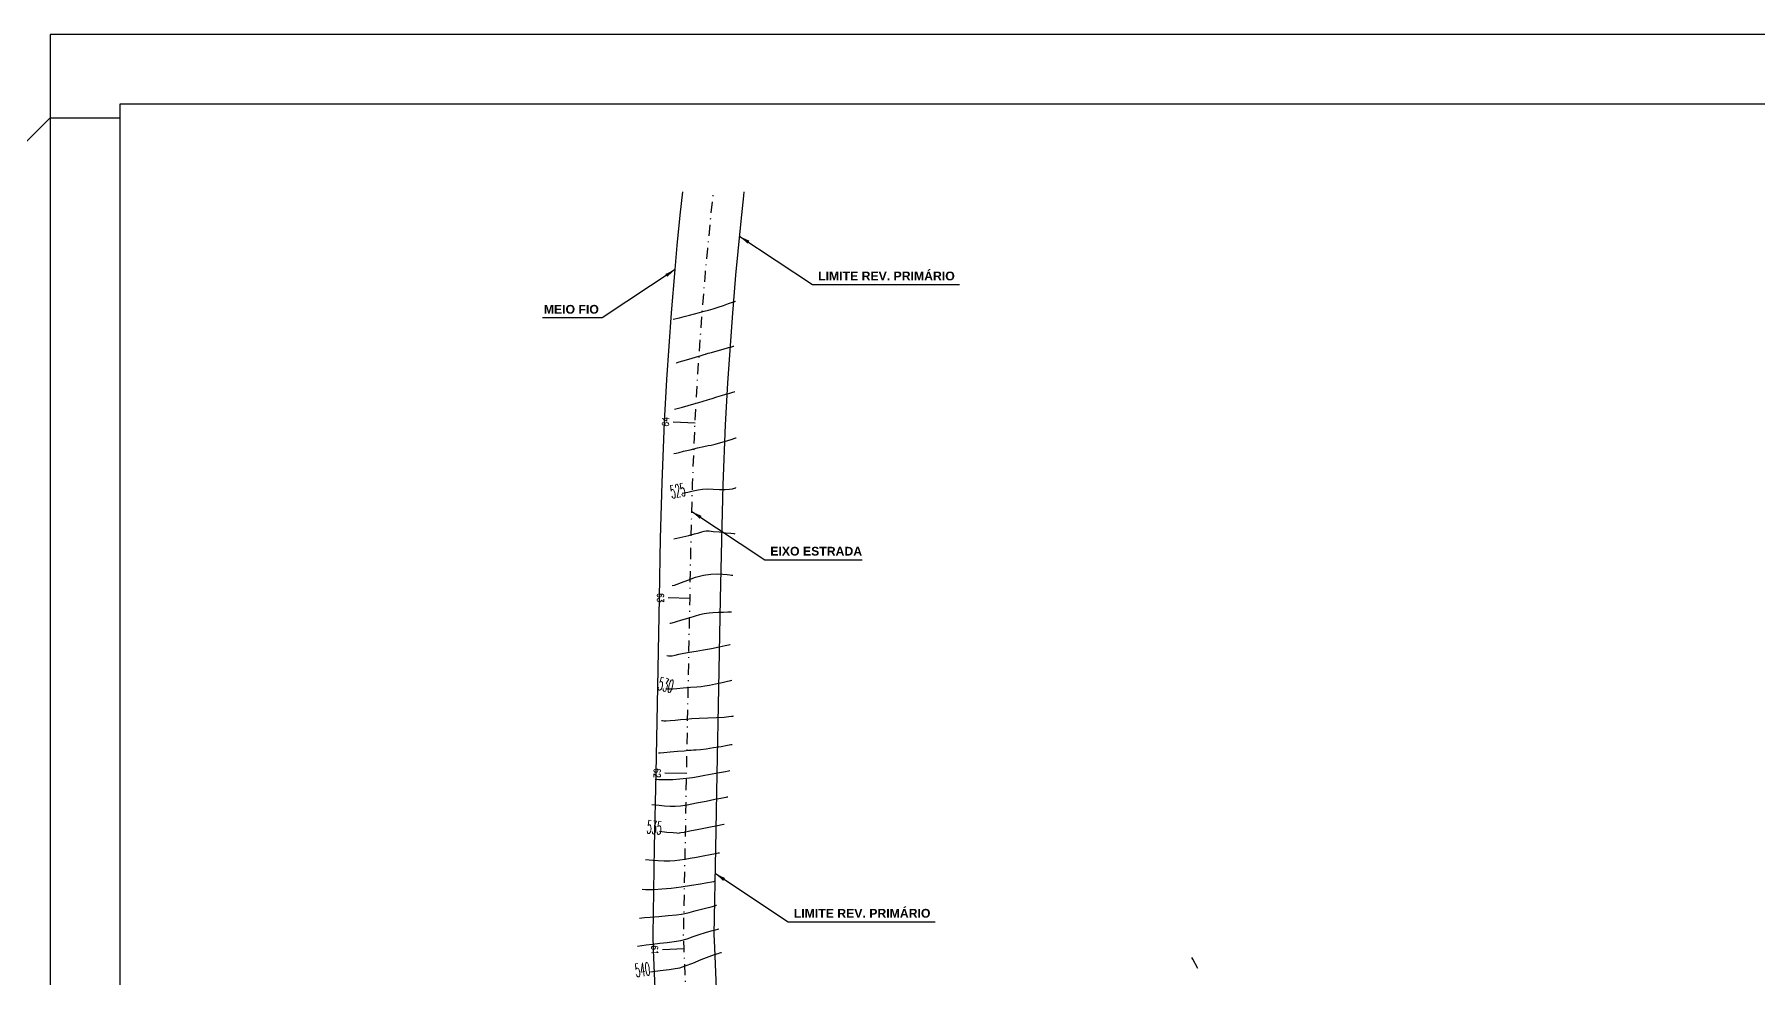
# Model space of a CAD drawing. Header units: millimetres. Extents: x 276147 to 291056, y 9594849 to 9609891.
# Drawn here: x 285669 to 285865.7, y 9596525.9 to 9596633.6 of the extents above; entities that cross this region are included whole.
import ezdxf
from ezdxf.enums import TextEntityAlignment as Align

# ---------------------------------------------------------------- set-up
doc = ezdxf.new("R2010")
doc.units = ezdxf.units.MM
doc.header["$LTSCALE"] = 10
doc.linetypes.add('CONTINUO', pattern=[0])
doc.linetypes.add('DASHDOTX2', pattern=[50.8, 25.4, -12.7, 0, -12.7])
for name, color, linetype in [('500-dim1', 6, 'Continuous'), ('CURVAS', 7, 'CONTINUO'), ('Curvas mestras', 30, 'Continuous'), ('Curvas simples', 9, 'Continuous'), ('Curvas texto', 2, 'Continuous'), ('TG', 7, 'CONTINUO'), ('Top_malha_coord', 8, 'Continuous')]:
    doc.layers.add(name, color=color, linetype=linetype)
doc.styles.add('r80', font='romans.shx')
doc.styles.add('ROMAND', font='romand', dxfattribs={"height": 0.2})
doc.styles.add('SIMPLEX', font='simplex', dxfattribs={"height": 0.2})
doc.styles.add('T7', font='arial.ttf')
doc.dimstyles.new('cadnorma_dim1', dxfattribs={"dimscale": 0, "dimtxt": 2, "dimasz": 1.199999999999999, "dimexe": 1, "dimexo": 2.5, "dimgap": 0.6, "dimtad": 1, "dimzin": 4, "dimdsep": 46, "dimtxsty": 'r80', "dimblk": 'ARCHTICK', "dimblk1": 'ARCHTICK', "dimblk2": 'ARCHTICK', "dimcen": -1, "dimdle": 1, "dimclrd": 1, "dimclre": 1, "dimclrt": 2, "dimaunit": 1, "dimazin": 0, "dimtfac": 1, "dimtix": 1, "dimtmove": 2, "dimatfit": 0, "dimfxl": 1, "dimarcsym": 0})

# ---------------------------------------------------------------- blocks, each defined once
blk = doc.blocks.new('_ArchTick')
at = {"color": 0, "linetype": 'ByBlock', "const_width": 0.15}
blk.add_lwpolyline([(-0.5, -0.5), (0.5, 0.5)], dxfattribs=at)

msp = doc.modelspace()

# ---------------------------------------------------------------- linework, layer by layer
at = {"layer": '500-dim1', "ltscale": 0.1}
for points in [[(285670.778505115, 9596397.671586046), (285984.4969166663, 9596397.671586046), (285984.4969166663, 9596633.55606258), (285670.778505115, 9596633.55606258)], [(285678.7207433822, 9596405.613824314), (285976.5546783992, 9596405.613824314), (285976.5546783992, 9596625.613824312), (285678.7207433822, 9596625.613824312)]]:
    msp.add_lwpolyline(points, close=True, dxfattribs=at)
msp.add_lwpolyline([(285670.778505115, 9596397.671586046), (285650.9229094472, 9596397.671586046), (285650.9229094472, 9596604.16978099), (285670.778505115, 9596624.025376657), (285678.7207433822, 9596624.025376657)], dxfattribs=at)
at = {"layer": 'CURVAS', "color": 2, "linetype": 'CONTINUO'}
for points, elevation in [([(285742.0491311074, 9596581.027826998), (285742.0491311074, 9596581.027826998)], 89.00020690681411), ([(285740.867211528, 9596558.975534014), (285740.867211528, 9596558.975534014)], 94.00020690681411), ([(285739.0791919067, 9596542.744294833), (285739.0791919067, 9596542.744294833)], 99.00020690681411), ([(285737.6015110119, 9596526.348238496), (285737.6015110119, 9596526.348238496)], 104.0002069068141)]:
    msp.add_lwpolyline(points, dxfattribs=dict(at, elevation=elevation))
at = {"layer": 'Curvas mestras', "linetype": 'CONTINUO'}
for points, elevation in [([(285742.9347700899, 9596581.202289352), (285743.5634429835, 9596581.329100585), (285744.1963964068, 9596581.462414388), (285744.7419809688, 9596581.580847852), (285745.2515828131, 9596581.666282022), (285745.8123524317, 9596581.701415598), (285746.4800754223, 9596581.679385407), (285747.1850835374, 9596581.63508716), (285747.8263475037, 9596581.613853257), (285748.3227443856, 9596581.647661176), (285748.6727845551, 9596581.715067863), (285748.8948882635, 9596581.781270936), (285749.0104903386, 9596581.819273792), (285749.053079764, 9596581.833274188), (285749.0591639677, 9596581.835274246)], 89.00020690681411), ([(285741.0752496662, 9596558.923000347), (285741.2300766889, 9596558.89019536), (285741.3995450594, 9596558.865693364), (285741.5814020944, 9596558.859822096), (285741.8561658976, 9596558.876474947), (285742.3250437161, 9596558.91793181), (285743.0405147505, 9596558.982956888), (285743.8601380588, 9596559.056252455), (285744.5927371497, 9596559.11900088), (285745.108953239, 9596559.161206003), (285745.5266824759, 9596559.208150303), (285746.0256330944, 9596559.293932304), (285746.7227172885, 9596559.438732145), (285747.4836594587, 9596559.60705082), (285748.1113883081, 9596559.749464873), (285748.4600237371, 9596559.82897572), (285748.5884687953, 9596559.85826824), (285748.606817836, 9596559.862453204)], 94.00020690681411), ([(285740.3485826313, 9596542.618501917), (285741.1845774414, 9596542.53623028), (285741.9025927797, 9596542.466742396), (285742.3207576322, 9596542.429464212), (285742.5144860261, 9596542.421697447), (285742.6235140444, 9596542.435215443), (285742.785863879, 9596542.467134282), (285743.1327054828, 9596542.535934592), (285743.7934959124, 9596542.665439643), (285744.8232232603, 9596542.865352856), (285745.9789963615, 9596543.088885615), (285746.9434540934, 9596543.275129564), (285747.4803893092, 9596543.378782963), (285747.6782077855, 9596543.416970816), (285747.7064673948, 9596543.422425956)], 99.00020690681411), ([(285739.2940962632, 9596526.574201284), (285740.4306598604, 9596526.724497087), (285741.4516007326, 9596526.856618568), (285742.1431012462, 9596526.94777754), (285742.6637374049, 9596527.053533528), (285743.2651835583, 9596527.249037024), (285744.1219372001, 9596527.579814063), (285745.0997901516, 9596527.972899696), (285745.9873572694, 9596528.325703528), (285746.6193259881, 9596528.55911536), (285747.0146843545, 9596528.687929502), (285747.238496644, 9596528.75041704), (285747.3508965998, 9596528.78003003), (285747.3923074353, 9596528.790940152), (285747.3982227164, 9596528.792498944)], 104.0002069068141)]:
    msp.add_lwpolyline(points, dxfattribs=dict(at, elevation=elevation))
at = {"layer": 'Curvas simples', "linetype": 'CONTINUO'}
for points, elevation in [([(285741.9111687775, 9596601.067474646), (285742.628312009, 9596601.231862843), (285743.1643438314, 9596601.35832326), (285743.7552669216, 9596601.504208118), (285744.3367951573, 9596601.656996137), (285744.8948251729, 9596601.81050946), (285745.4277999299, 9596601.960155023), (285745.9400545033, 9596602.104749024), (285746.459506244, 9596602.256733088), (285747.0199636222, 9596602.431958212), (285747.6323996448, 9596602.636815488), (285748.2164400286, 9596602.839871004), (285748.6688741404, 9596603.00023205), (285748.9167365326, 9596603.088462904), (285749.008055057, 9596603.120969556), (285749.0211005449, 9596603.12561322)], 85.00020690681413), ([(285742.2368513407, 9596596.080796836), (285742.3773067918, 9596596.120451264), (285742.587404566, 9596596.181857863), (285743.0087002659, 9596596.306877647), (285743.6791043895, 9596596.507252796), (285744.4376853023, 9596596.73458096), (285745.0737982431, 9596596.925422907), (285745.4320501828, 9596597.032930957), (285745.5780534554, 9596597.076636827), (285745.6326680422, 9596597.092663223), (285745.7104071726, 9596597.114921037), (285745.9003974254, 9596597.16845887), (285746.2854157529, 9596597.27611484), (285746.9029130331, 9596597.448250892), (285747.6090299909, 9596597.64532594), (285748.2145798314, 9596597.815327918), (285748.5769381864, 9596597.918923853), (285748.73972969, 9596597.96751836), (285748.793142397, 9596597.985195043), (285748.8133993275, 9596597.992405694), (285748.8208620572, 9596597.995062923), (285748.8219285722, 9596597.99544234)], 86.00020690681411), ([(285742.0497654445, 9596590.776918873), (285742.9608059429, 9596591.031831363), (285743.6092756606, 9596591.214309832), (285744.2655184491, 9596591.400932627), (285744.8308297173, 9596591.564935217), (285745.3290627534, 9596591.713206772), (285745.8147079121, 9596591.861050904), (285746.3297834434, 9596592.019836476), (285746.866416666, 9596592.185179563), (285747.4042568296, 9596592.348762164), (285747.9180984151, 9596592.501529146), (285748.3632966006, 9596592.6314852), (285748.690347151, 9596592.725901432), (285748.8673114363, 9596592.776852647), (285748.9325097234, 9596592.795623837), (285748.9418230234, 9596592.798305232)], 87.00020690681411), ([(285741.9746362055, 9596585.730400166), (285742.2573221157, 9596585.787154837), (285742.566448459, 9596585.856413918), (285743.0837743565, 9596585.98119596), (285743.8319092135, 9596586.168679932), (285744.6628325587, 9596586.374227533), (285745.3858608984, 9596586.540248236), (285745.8728482501, 9596586.6301046), (285746.245788158, 9596586.69098567), (285746.6892057129, 9596586.791034207), (285747.3256225389, 9596586.975459196), (285748.0295239939, 9596587.197722847), (285748.6133879927, 9596587.388354033), (285748.9380336956, 9596587.495075224), (285749.0576393726, 9596587.534394052), (285749.0747264194, 9596587.540010538)], 88.00020690681411), ([(285741.977801418, 9596575.994568076), (285742.990626291, 9596576.22116984), (285743.6864011475, 9596576.38324708), (285744.3428655153, 9596576.548749885), (285744.8301922321, 9596576.69069751), (285745.172655804, 9596576.799798677), (285745.4330541069, 9596576.871186445), (285745.6784852003, 9596576.901391124), (285745.9932432141, 9596576.892544582), (285746.4659193699, 9596576.848175267), (285747.1390368222, 9596576.77501981), (285747.8708357528, 9596576.692641713), (285748.4734867379, 9596576.623807808), (285748.8080738367, 9596576.585476333), (285748.9313432389, 9596576.57135416), (285748.9489532954, 9596576.569336688)], 90.00020690681411), ([(285741.7734709017, 9596570.65970971), (285742.0521874091, 9596570.725562297), (285742.3525219211, 9596570.81887348), (285742.8496440734, 9596571.001302723), (285743.5753157531, 9596571.287112903), (285744.4483109415, 9596571.603576366), (285745.3591590385, 9596571.856221337), (285746.2116013156, 9596571.975369828), (285746.9622205266, 9596571.99053774), (285747.5808122913, 9596571.956034657), (285748.045679703, 9596571.917497912), (285748.369152244, 9596571.885862134), (285748.5720669796, 9596571.863390714), (285748.6773279143, 9596571.85133155), (285748.7161077704, 9596571.846888592), (285748.7216476389, 9596571.846254183)], 91.00020690681411), ([(285741.4970396127, 9596566.387030615), (285741.5830786558, 9596566.376433684), (285741.7654764246, 9596566.410307787), (285742.1796490528, 9596566.52307268), (285742.8786672471, 9596566.736907827), (285743.7033916906, 9596566.9948727), (285744.4416269449, 9596567.220245933), (285744.9344064021, 9596567.355789488), (285745.235658354, 9596567.42219589), (285745.4525359472, 9596567.459641444), (285745.683298687, 9596567.500383507), (285745.990626995, 9596567.544999097), (285746.428302789, 9596567.586147822), (285747.0161584146, 9596567.617927896), (285747.638216429, 9596567.64019717), (285748.1445466176, 9596567.654250436), (285748.4249644797, 9596567.661553927), (285748.5282758005, 9596567.664244743), (285748.5430348447, 9596567.664629117)], 92.00020690681411), ([(285741.1821260674, 9596562.68128226), (285741.357850514, 9596562.640731897), (285741.5240713929, 9596562.630664976), (285741.7702465128, 9596562.656096617), (285742.1100378915, 9596562.73279232), (285742.5508047695, 9596562.843107458), (285743.0983272103, 9596562.961047543), (285743.7558936617, 9596563.068519404), (285744.5167962886, 9596563.17903849), (285745.3718327669, 9596563.314022908), (285746.2901549997, 9596563.484764697), (285747.154345607, 9596563.662049137), (285747.8253394492, 9596563.80653566), (285748.2051629486, 9596563.889320698), (285748.3601850153, 9596563.923261328), (285748.3978652375, 9596563.931652712), (285748.408299421, 9596563.934032585), (285748.4121443677, 9596563.934909193), (285748.412693204, 9596563.935034327)], 93.00020690681411), ([(285740.5522969885, 9596555.269785767), (285740.6707319301, 9596555.243455427), (285740.8243286937, 9596555.232970068), (285741.1110816645, 9596555.23800512), (285741.5620890547, 9596555.266803924), (285742.129359851, 9596555.313380128), (285742.7451302724, 9596555.368185716), (285743.3658445842, 9596555.42312617), (285744.044768877, 9596555.475908983), (285744.8593775056, 9596555.52569712), (285745.8432110791, 9596555.572032204), (285746.8540844709, 9596555.615990575), (285747.7058794611, 9596555.6590332), (285748.2591133775, 9596555.701531753), (285748.5608353283, 9596555.739515996), (285748.704731288, 9596555.767929276), (285748.7724357583, 9596555.783370584), (285748.7973801101, 9596555.789059157), (285748.8009434622, 9596555.789871968)], 95.00020690681411), ([(285740.2373834433, 9596551.564037412), (285740.2662141943, 9596551.563910507), (285740.4185815841, 9596551.575743677), (285740.8226191554, 9596551.610315775), (285741.5427760147, 9596551.673785754), (285742.4025538043, 9596551.750285303), (285743.1652178225, 9596551.818439508), (285743.6572023626, 9596551.862125052), (285743.9576306325, 9596551.886214608), (285744.2087946153, 9596551.90083046), (285744.5370468941, 9596551.917788012), (285745.0049740738, 9596551.955662932), (285745.6592245692, 9596552.034725888), (285746.5051248289, 9596552.164773338), (285747.382736703, 9596552.313724574), (285748.0908026065, 9596552.439029437), (285748.4822066199, 9596552.50890542), (285748.6264084132, 9596552.534648692), (285748.6470087626, 9596552.538327156)], 96.00020690681411), ([(285739.8551680777, 9596548.582698224), (285740.2715935875, 9596548.544001553), (285740.6484686652, 9596548.52482068), (285741.1823436335, 9596548.521258255), (285741.8737754257, 9596548.544295752), (285742.647645617, 9596548.59418085), (285743.4099208835, 9596548.668481633), (285744.0968353598, 9596548.76518446), (285744.7657009723, 9596548.883947967), (285745.5041040635, 9596549.024848318), (285746.357076428, 9596549.183285628), (285747.1994572017, 9596549.33594104), (285747.8635351638, 9596549.454821197), (285748.228773018, 9596549.52002532), (285748.363334965, 9596549.54404835), (285748.3825573596, 9596549.547480008)], 97.00020690681411), ([(285739.4671799921, 9596545.663496526), (285740.3100886607, 9596545.581252176), (285740.9165225566, 9596545.530525535), (285741.5424682608, 9596545.49400082), (285742.1156070384, 9596545.490719823), (285742.7277902144, 9596545.538665427), (285743.5119115567, 9596545.65555051), (285744.5422356798, 9596545.847050143), (285745.6585080727, 9596546.070674406), (285746.6418441858, 9596546.271896673), (285747.3235314778, 9596546.408503223), (285747.7355424206, 9596546.487550447), (285747.9600177357, 9596546.528410047), (285748.0712647076, 9596546.548270576), (285748.1122508004, 9596546.555587573), (285748.1181059564, 9596546.556632856)], 98.00020690681414), ([(285738.7247017741, 9596539.396887263), (285739.5761496765, 9596539.315128377), (285740.201108513, 9596539.266974056), (285740.8693837343, 9596539.23727352), (285741.4989154994, 9596539.242743745), (285742.0890682136, 9596539.281314507), (285742.6595616248, 9596539.346219132), (285743.2337192954, 9596539.432141112), (285743.8492750545, 9596539.539574306), (285744.5475679737, 9596539.670466613), (285745.3387550561, 9596539.8216683), (285746.1082626831, 9596539.96965446), (285746.7103401382, 9596540.085802007), (285747.0409235336, 9596540.149620572), (285747.1627174226, 9596540.173132248), (285747.1801170554, 9596540.176490428)], 100.0002069068141), ([(285738.3725394768, 9596536.019711802), (285738.74063117, 9596535.987479648), (285739.1204370806, 9596535.977685995), (285739.728026542, 9596535.992690654), (285740.5995979471, 9596536.04692466), (285741.6649366027, 9596536.142852243), (285742.8272212479, 9596536.279952567), (285743.9857285999, 9596536.45183084), (285745.0241238425, 9596536.628610844), (285745.8221674809, 9596536.774545724), (285746.2978995257, 9596536.863198353), (285746.5224716941, 9596536.905377237), (285746.6053133291, 9596536.921201844), (285746.6394098337, 9596536.927783733), (285746.6519715121, 9596536.93020882), (285746.6537657223, 9596536.930555008)], 101.0002069068141), ([(285738.0576114777, 9596532.702543464), (285738.3045199843, 9596532.734098677), (285738.635725807, 9596532.768275307), (285739.2654933383, 9596532.825063476), (285740.2425591807, 9596532.906989083), (285741.3434454879, 9596532.998822805), (285742.276620965, 9596533.080897998), (285742.8462332022, 9596533.143961433), (285743.2391289762, 9596533.22042034), (285743.7378327377, 9596533.353093507), (285744.5334599766, 9596533.566169964), (285745.4515006173, 9596533.809312584), (285746.2260326406, 9596534.013554825), (285746.6582058313, 9596534.127416257), (285746.8174264809, 9596534.16936527), (285746.840172794, 9596534.175357357)], 102.0002069068141), ([(285737.8295607475, 9596529.525391037), (285738.7993085665, 9596529.654149432), (285739.533192888, 9596529.746386696), (285740.3585470352, 9596529.84084102), (285741.1928296621, 9596529.927382868), (285742.0035910037, 9596530.02617872), (285742.770902813, 9596530.164967956), (285743.484085698, 9596530.361887693), (285744.1694600066, 9596530.596659467), (285744.8625945066, 9596530.839398576), (285745.5763929277, 9596531.062642163), (285746.2330924315, 9596531.248620547), (285746.7322651395, 9596531.38198588), (285747.0045507728, 9596531.453723697), (285747.1048675094, 9596531.480153153), (285747.1191982523, 9596531.483928096)], 103.0002069068141), ([(285801.7799650227, 9596526.970496858), (285801.2122381144, 9596528.00533374), (285801.1057187673, 9596528.22111358)], 131.0002069068141)]:
    msp.add_lwpolyline(points, dxfattribs=dict(at, elevation=elevation))
at = {"layer": 'TG', "color": 4, "linetype": 'CONTINUO', "extrusion": (-0.0710087131260717, -0.0024250461213777, 0.9974727474028996), "elevation": -43397.95324218761}
msp.add_lwpolyline([(-9581137.10866912, 611631.3046967367, -0.0285930046670235), (-9581135.974291164, 611630.4606950621), (-9581134.817368396, 611629.4924775495, -0.4532265718632999), (-9581134.658767568, 611622.5662794794), (-9581136.057911664, 611621.4674498246), (-9581139.00514904, 611619.1528120053), (-9581143.353720559, 611615.7376242441), (-9581152.836030385, 611608.290612278, 0.0212200288291613), (-9581154.347489953, 611606.9962376421, 0.0632739439642093), (-9581155.270321893, 611605.8867250221, 0.040167829981191), (-9581156.560169453, 611603.4516962878, 0.0724776002526041), (-9581157.013522057, 611601.7620215643), (-9581158.195545334, 611595.7846180061), (-9581159.353962122, 611589.9265906976, -0.0425278126879798), (-9581159.792905599, 611588.401464391, -0.0476078523954358), (-9581160.580120007, 611586.8140993691, -0.0493726526428223), (-9581161.700408055, 611585.3531834069, -0.0407238676178692), (-9581162.823674144, 611584.3346517871), (-9581165.958410647, 611581.9253214605, -0.0635258584907231), (-9581168.72603306, 611580.3096214195, -0.0586695877228985), (-9581171.568554908, 611579.4789108383, -0.0379299271862591), (-9581173.547797827, 611579.2977062252), (-9581184.932524458, 611579.1942639422), (-9581186.640145829, 611579.1873850467), (-9581196.652936189, 611579.7191932524), (-9581205.115059616, 611580.1686410604), (-9581214.936499532, 611580.6952311049), (-9581225.08744334, 611581.2371224101), (-9581231.838376857, 611581.5975098661), (-9581238.203492898, 611581.9835417079), (-9581245.147893593, 611582.5103430612), (-9581249.97800744, 611582.9418514445), (-9581257.554377351, 611583.7267660849), (-9581262.457387244, 611584.3053701215), (-9581265.19767452, 611584.6617234878), (-9581268.667018803, 611585.1182126519), (-9581271.320934651, 611585.4939117823)], format="xyb", dxfattribs=at)
at = {"layer": 'TG', "color": 1, "linetype": 'DASHDOTX2', "ltscale": 0.005, "extrusion": (-0.0710087131260717, -0.0024250461213777, 0.9974727474028996), "elevation": -43397.95324218747, "flags": 128}
msp.add_lwpolyline([(-9581067.655848652, 611689.6618269937), (-9581070.268987304, 611686.4444230258), (-9581072.44321248, 611683.7674284381), (-9581077.520062547, 611677.5166022859, -0.0265937179567599), (-9581078.882825838, 611676.0099787882, -0.0214850437402767), (-9581080.095821556, 611674.9038410172, -0.0323795589516851), (-9581082.091388509, 611673.4437820684), (-9581083.905544266, 611672.2888404584), (-9581085.501226397, 611671.2729860775), (-9581086.98252277, 611670.3299528535), (-9581088.909602331, 611669.0998936718, -0.0381538724976946), (-9581094.170968981, 611666.2811154188, -0.0363392065901476), (-9581099.792076036, 611664.2742366645), (-9581105.351026483, 611662.7452181726), (-9581109.046389235, 611661.7311297137, 0.0308305948856993), (-9581121.361562466, 611657.520163476, -0.0030206374415701), (-9581124.276446082, 611656.3387483567, 0.0037402297665099), (-9581140.564479183, 611649.7098291599, -0.0094048575699974), (-9581142.811364114, 611648.8249253458, -0.000179794895772), (-9581150.219222458, 611646.0702604629, -0.0208814945301142), (-9581160.032590097, 611642.8845609541, 0.0087764341579561), (-9581161.275426935, 611642.5141001826), (-9581161.73356811, 611642.3683285587, 0.0092446051250556), (-9581162.83820498, 611641.994227958, 0.0252379766712424), (-9581164.910849765, 611641.1289150578, 0.0172086780981141), (-9581166.860097298, 611640.1131901918), (-9581168.003274934, 611639.4368669691), (-9581169.37134839, 611638.630370757, 0.2512956552374586), (-9581170.226929212, 611637.2214122543, 0.0944344096234248), (-9581170.13909104, 611636.5746063743), (-9581169.396863928, 611634.4002589767, 0.2980062618824174), (-9581167.18694408, 611632.6759422142), (-9581165.825880278, 611632.616127461), (-9581162.73624343, 611632.4678768467), (-9581159.648732362, 611632.2484808202), (-9581157.574476762, 611632.0600543246), (-9581154.912445223, 611631.7696558129), (-9581151.64978221, 611631.3387481277), (-9581148.325952299, 611630.8140295598), (-9581146.133748503, 611630.4255715489), (-9581143.540889883, 611629.9315374703), (-9581142.272148248, 611629.6924978817, -0.0735827958622325), (-9581139.817544525, 611628.8431561424, -0.0542553497923525), (-9581138.220567528, 611627.7775187677), (-9581137.063643353, 611626.8093000824, -0.429301790615661), (-9581136.962722141, 611625.2080991009), (-9581138.219681459, 611624.2209354608), (-9581141.166918835, 611621.906297642), (-9581145.515490474, 611618.4911097841), (-9581154.99780012, 611611.0440979577, 0.0212200288387621), (-9581156.734804098, 611609.5565729656, 0.0632739439926535), (-9581158.221836576, 611607.7687270619, 0.0401678299725513), (-9581159.774490502, 611604.83756135, 0.0684949815714205), (-9581160.470457833, 611602.3234313737), (-9581161.629056206, 611596.4644857333), (-9581162.787473, 611590.6064584254, -0.0425278126889136), (-9581163.062040525, 611589.6524628066, -0.0476078524170815), (-9581163.553800343, 611588.6608621452, -0.0493726526660406), (-9581164.2544932, 611587.7471209003, -0.0407238676159823), (-9581164.956103599, 611587.1109293668), (-9581168.091282733, 611584.7012588943, -0.0635258584940517), (-9581170.093931554, 611583.5321399621, -0.0586695877343231), (-9581172.150761088, 611582.9310434163, -0.0376614608441078), (-9581173.591643063, 611582.7983480204), (-9581184.955474094, 611582.6950955951), (-9581186.55430872, 611582.6886549307), (-9581196.467302721, 611583.215162663), (-9581204.929426156, 611583.6646104716), (-9581214.749111196, 611584.1911068679), (-9581224.900867272, 611584.7330416298), (-9581231.639146784, 611585.0927535719), (-9581237.965165375, 611585.4764142305), (-9581244.859786486, 611585.9994393105), (-9581249.641935453, 611586.4266626514), (-9581257.168928113, 611587.2064617899), (-9581262.026603937, 611587.779715954), (-9581264.74370668, 611588.13305435), (-9581268.19342229, 611588.586960815), (-9581271.107534634, 611588.9994944193), (-9581271.201054784, 611589.0130544963)], format="xyb", dxfattribs=at)
at = {"layer": 'TG', "color": 8, "linetype": 'CONTINUO', "extrusion": (-0.0710087131260717, -0.0024250461213777, 0.9974727474028996), "elevation": -43397.95324218753}
msp.add_lwpolyline([(-9581141.7567845, 611625.8925000867), (-9581143.328688642, 611624.6579918684), (-9581147.677260408, 611621.2428039142), (-9581157.159569867, 611613.795792229, 0.0212200288355399), (-9581159.122118242, 611612.1151168797, 0.0632739439863797), (-9581161.173351264, 611609.6489376938, 0.0401678299661576), (-9581162.988811567, 611606.2216350033, 0.0662487170108957), (-9581163.923367606, 611602.9034089424), (-9581165.062567106, 611597.1425620527), (-9581166.220983893, 611591.2845347445, -0.0425278126933179), (-9581166.331175461, 611590.9016698122, -0.0476078524023623), (-9581166.527480679, 611590.5058335123, -0.049372652702265), (-9581166.80857837, 611590.1392669841, -0.0407238676184736), (-9581167.088533081, 611589.8854155404), (-9581170.224154841, 611587.4754049173, -0.0635258584906375), (-9581171.461830055, 611586.7528670939, -0.0586695877500394), (-9581172.732967278, 611586.3813845835, -0.0371873995061752), (-9581173.637969486, 611586.2971758617), (-9581184.978423746, 611586.1941358399), (-9581186.46847164, 611586.1881334062), (-9581196.281669272, 611586.7093406657), (-9581204.743792705, 611587.1587884747), (-9581214.561722862, 611587.6851912224), (-9581224.714291207, 611588.22716944), (-9581231.439916713, 611588.5862058701), (-9581237.72683786, 611588.9674953446), (-9581244.571679398, 611589.4867441523), (-9581249.305863483, 611589.9096824488), (-9581256.783478886, 611590.6843660863), (-9581261.595820626, 611591.2522703786), (-9581264.28973884, 611591.6025938027), (-9581267.719825804, 611592.0539175697), (-9581270.611124244, 611592.4632215453), (-9581271.081202703, 611592.5313811915)], format="xyb", dxfattribs=at)
at = {"layer": 'TG', "color": 3, "linetype": 'CONTINUO', "extrusion": (-0.0710087131260717, -0.0024250461213777, 0.9974727474028996)}
for points, elevation in [([(-9581244.859786486, 611585.9985436061), (-9581245.068580393, 611583.5072776625)], -43397.9532421875), ([(-9581224.90086727, 611584.7321459254), (-9581225.034135893, 611582.2357005577)], -43397.9532421875), ([(-9581204.929304324, 611583.6659969641), (-9581205.062572945, 611581.1695515959)], -43397.95324218753), ([(-9581184.955523249, 611582.6996086036), (-9581184.93280905, 611580.199712283)], -43397.95324218751)]:
    msp.add_lwpolyline(points, dxfattribs=dict(at, elevation=elevation))

# ---------------------------------------------------------------- texts
at = {"layer": 'Curvas texto', "color": 2, "style": 'SIMPLEX'}
for s, rotation, width, p, p2 in [('525', 11.14406963468414, 0.4412635900697147, (285741.7294675061, 9596580.582649212, 89.00020690681411), (285743.3993914832, 9596580.911609352, 89.00020690681411)), ('530', 345.8279249893139, 0.4412635900141621, (285740.054309906, 9596558.794037186, 94.00020690681411), (285741.7045253803, 9596558.377324155, 94.00020690681411)), ('535', 354.3406591109446, 0.4412635900964386, (285738.8300471586, 9596542.392147152, 99.00020690681411), (285740.5237678938, 9596542.22430516, 99.00020690681411)), ('540', 7.604091068613716, 0.4412635900360895, (285737.6539018502, 9596525.9769062, 104.0002069068141), (285739.3409511802, 9596526.202129247, 104.0002069068141))]:
    msp.add_text(s, height=1.5, rotation=rotation, dxfattribs=dict(at, width=width)).set_placement(p, p2, align=Align.FIT)
at = {"layer": 'TG', "color": 5, "extrusion": (-0.0710087131260717, -0.0024250461213777, 0.9974727474028996), "style": 'ROMAND'}
for s, rotation, width, p, p2 in [('64', 175.2092159912387, 0.8105263127844642, (-9581244.562260313, 611582.9630897364, -43397.95324218746), (-9581245.658417245, 611583.0549590487, -43397.95324218746)), ('63', 356.9442597990337, 0.8324324329638764, (-9581225.64998818, 611581.0167969695, -43397.95324218745), (-9581224.551552217, 611580.9581587765, -43397.95324218745)), ('62', 356.9442598716951, 0.8324324329075207, (-9581205.67842524, 611579.9506480074, -43397.9532421875), (-9581204.579989277, 611579.8920098159, -43397.9532421875)), ('61', 0.5205942119990976, 0.993548388700019, (-9581185.471428407, 611578.9447664301, -43397.95324218749), (-9581184.371473812, 611578.9547609839, -43397.95324218749))]:
    msp.add_text(s, height=0.75, rotation=rotation, dxfattribs=dict(at, width=width)).set_placement(p, p2, align=Align.FIT)
at = {"layer": 'Top_malha_coord', "color": 7, "char_height": 1, "style": 'T7'}
for s, insert, attachment_point in [('{\\fArial|b1|i0|c0|p34;LIMITE REV. PRIMÁRIO}', (285758.4422651351, 9596606.490717538, 165.3912679948262), 1), ('{\\fArial|b1|i0|c0|p34;MEIO FIO}', (285733.414288716, 9596602.689270968, 164.8567661448251), 3), ('{\\fArial|b1|i0|c0|p34;EIXO ESTRADA}', (285752.9839260156, 9596575.08349066, 164.9263393921174), 1), ('{\\fArial|b1|i0|c0|p34;LIMITE REV. PRIMÁRIO}', (285755.6649903795, 9596533.75924117, 165.0167335606423), 1)]:
    msp.add_mtext_dynamic_manual_height_columns(s, width=16.67673822349752, gutter_width=12.5, heights=[0], dxfattribs=dict(at, insert=insert, attachment_point=attachment_point))

# ---------------------------------------------------------------- leaders
at = {"linetype": 'CONTINUO'}
for points in [[(285749.4879173526, 9596610.516423639, 165.3912679948262), (285757.8006187584, 9596605.018808952, 165.3912679948262), (285774.5762443786, 9596605.018808952, 165.3912679948262)], [(285742.1094940238, 9596606.714977069, 164.8567661448251), (285733.796792618, 9596601.217362382, 164.8567661448251), (285726.9929175858, 9596601.217362382, 164.8567661448251)], [(285744.0295782332, 9596579.109196758, 164.9263393921174), (285752.3422796389, 9596573.611582072, 164.9263393921174), (285763.4784237106, 9596573.611582072, 164.9263393921174)], [(285746.710642597, 9596537.78494727, 165.0167335606423), (285755.0233440028, 9596532.287332583, 165.0167335606423), (285771.7989696231, 9596532.287332583, 165.0167335606423)]]:
    msp.add_leader(points, dimstyle='cadnorma_dim1', override={"dimscale": 1, "dimgap": 0.6, "dimtad": 0, "dimzin": 1, "dimclrd": 256}, dxfattribs=at)

doc.saveas('drawing.dxf')
